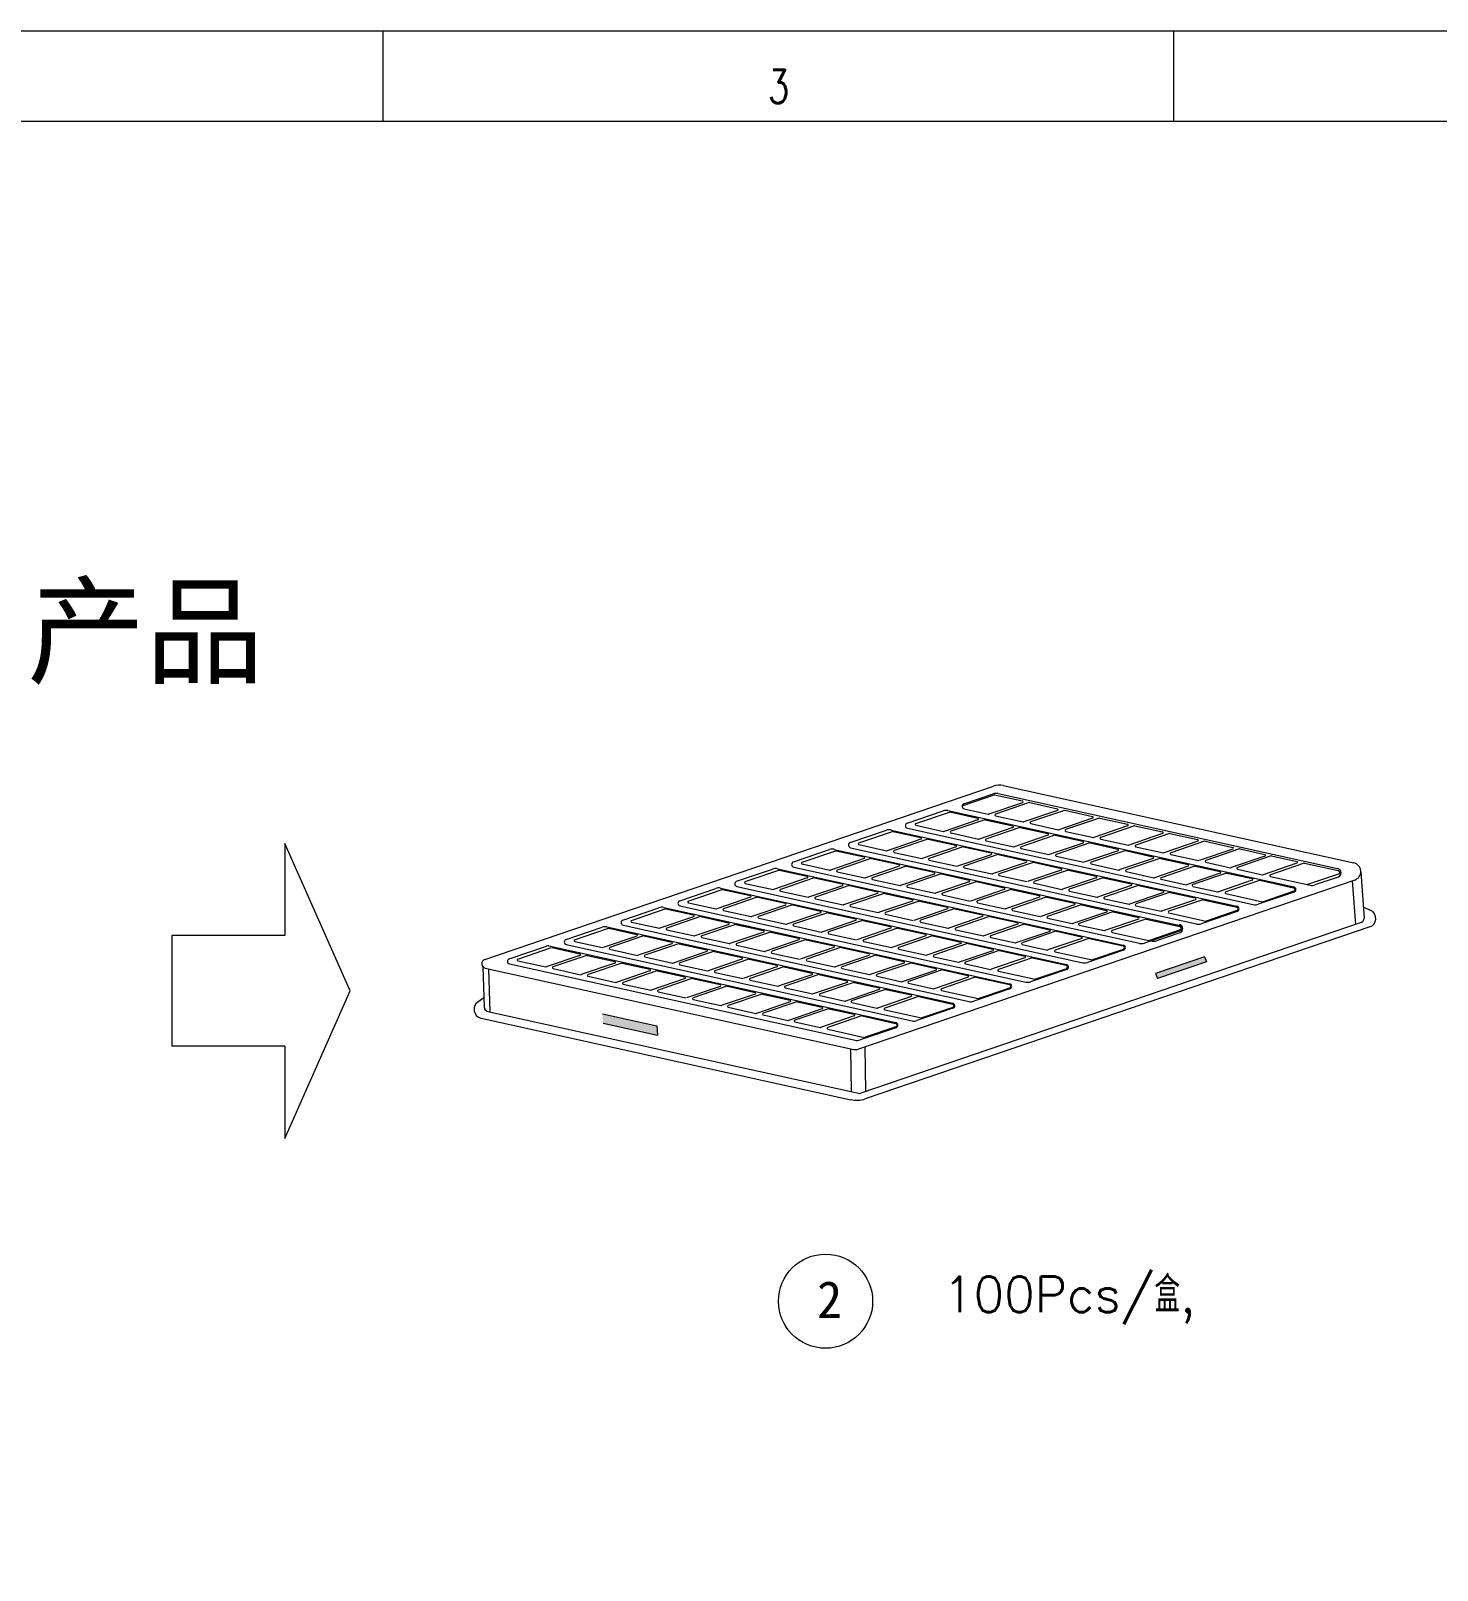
# Model space of a CAD drawing. Extents: x 2595 to 2747, y 707 to 762.
# Drawn here: x 2692.95 to 2714.22, y 738.49 to 761.78 of the extents above; entities that cross this region are included whole.
import ezdxf
from ezdxf.enums import TextEntityAlignment as Align

# ---------------------------------------------------------------- set-up
doc = ezdxf.new("R2010")
doc.units = 0
doc.header["$MEASUREMENT"] = 0
doc.layers.get('0').update_dxf_attribs({"linetype": 'CONTINUOUS', "lineweight": 20})
doc.layers.add('DIM', color=3, linetype='CONTINUOUS', lineweight=9)
doc.layers.add('HANBO', color=7, linetype='CONTINUOUS', lineweight=9)
doc.styles.add('ROMANS', font='ROMANS.SHX', dxfattribs={"bigfont": 'gbcbig.shx'})
doc.styles.get("Standard").update_dxf_attribs({"font": 'simplex.shx', "bigfont": 'gbcbig.shx'})
doc.styles.add('宋体', font='')
doc.styles.add('細', font='')
doc.styles.get('宋体').set_extended_font_data('SimSun')
doc.styles.get('細').set_extended_font_data('NSimSun')

msp = doc.modelspace()

# ---------------------------------------------------------------- hatches: boundary and pattern name
at = {"linetype": 'ByBlock'}
for points in [[(2709.959, 747.518), (2709.988, 747.442), (2710.73, 747.695), (2710.701, 747.771)], [(2702.427, 746.585), (2702.418, 746.727), (2701.596, 746.909), (2701.605, 746.766)]]:
    msp.add_hatch(color=3, dxfattribs=at).paths.add_polyline_path(points)

# ---------------------------------------------------------------- linework, layer by layer
at = {"color": 141, "linetype": 'ByBlock'}
for p, q in [((2699.817, 747.729), (2707.511, 750.352)), ((2707.656, 750.36), (2712.957, 749.19)), ((2707.037, 750.055), (2707.519, 750.219)), ((2707.063, 750.084), (2707.505, 750.235)), ((2707.948, 750.101), (2707.437, 749.927)), ((2707.526, 750.22), (2707.946, 750.127)), ((2708.051, 750.102), (2707.54, 749.928)), ((2707.578, 750.239), (2712.713, 749.106)), ((2708.058, 750.102), (2708.476, 750.01)), ((2706.204, 749.791), (2706.749, 749.977)), ((2706.334, 749.786), (2706.844, 749.96)), ((2707.273, 749.842), (2706.763, 749.668)), ((2706.821, 749.981), (2712.051, 748.828)), ((2706.851, 749.961), (2707.272, 749.868)), ((2707.376, 749.843), (2706.866, 749.669)), ((2707.068, 750.007), (2707.43, 749.927)), ((2707.384, 749.843), (2707.802, 749.751)), ((2707.542, 749.902), (2707.96, 749.81)), ((2708.478, 749.984), (2707.967, 749.81)), ((2708.581, 749.985), (2708.07, 749.811)), ((2709.008, 749.867), (2708.497, 749.693)), ((2708.588, 749.986), (2709.006, 749.893)), ((2709.111, 749.868), (2708.6, 749.694)), ((2709.118, 749.869), (2709.536, 749.776)), ((2705.344, 749.498), (2705.889, 749.684)), ((2705.474, 749.493), (2705.984, 749.667)), ((2705.962, 749.688), (2711.191, 748.535)), ((2705.992, 749.668), (2706.412, 749.575)), ((2706.208, 749.714), (2711.437, 748.56)), ((2706.335, 749.76), (2706.755, 749.668)), ((2706.867, 749.643), (2707.285, 749.551)), ((2707.803, 749.725), (2707.292, 749.551)), ((2707.906, 749.726), (2707.396, 749.552)), ((2708.333, 749.608), (2707.822, 749.434)), ((2707.914, 749.726), (2708.332, 749.634)), ((2708.436, 749.609), (2707.926, 749.435)), ((2708.072, 749.785), (2708.49, 749.693)), ((2708.444, 749.61), (2708.861, 749.517)), ((2708.602, 749.668), (2709.02, 749.576)), ((2709.537, 749.751), (2709.027, 749.576)), ((2709.641, 749.751), (2709.13, 749.577)), ((2710.067, 749.634), (2709.557, 749.46)), ((2709.648, 749.752), (2710.066, 749.66)), ((2710.171, 749.634), (2709.66, 749.46)), ((2710.178, 749.635), (2710.596, 749.543)), ((2704.484, 749.205), (2705.03, 749.391)), ((2704.614, 749.2), (2705.125, 749.374)), ((2705.102, 749.395), (2710.331, 748.242)), ((2705.132, 749.375), (2705.552, 749.282)), ((2705.348, 749.42), (2710.578, 748.267)), ((2705.475, 749.467), (2705.896, 749.375)), ((2706.413, 749.549), (2705.903, 749.375)), ((2706.517, 749.55), (2706.006, 749.376)), ((2706.008, 749.35), (2706.426, 749.258)), ((2706.943, 749.432), (2706.433, 749.258)), ((2706.524, 749.55), (2706.942, 749.458)), ((2707.047, 749.433), (2706.536, 749.259)), ((2707.054, 749.433), (2707.472, 749.341)), ((2707.397, 749.526), (2707.815, 749.434)), ((2707.927, 749.409), (2708.345, 749.317)), ((2708.863, 749.491), (2708.352, 749.317)), ((2708.966, 749.492), (2708.456, 749.318)), ((2709.393, 749.375), (2708.882, 749.2)), ((2708.973, 749.493), (2709.391, 749.4)), ((2709.496, 749.375), (2708.986, 749.201)), ((2709.132, 749.551), (2709.55, 749.459)), ((2709.503, 749.376), (2709.921, 749.284)), ((2709.662, 749.434), (2710.079, 749.342)), ((2710.597, 749.517), (2710.087, 749.343)), ((2710.701, 749.518), (2710.19, 749.343)), ((2711.127, 749.4), (2710.617, 749.226)), ((2710.708, 749.518), (2711.126, 749.426)), ((2711.231, 749.401), (2710.72, 749.227)), ((2711.238, 749.401), (2711.612, 749.319)), ((2703.625, 748.912), (2704.17, 749.098)), ((2704.242, 749.102), (2709.472, 747.948)), ((2704.489, 749.127), (2709.718, 747.974)), ((2704.616, 749.174), (2705.036, 749.082)), ((2705.554, 749.256), (2705.043, 749.082)), ((2705.657, 749.257), (2705.147, 749.083)), ((2706.084, 749.139), (2705.573, 748.965)), ((2705.664, 749.257), (2706.082, 749.165)), ((2706.187, 749.14), (2705.676, 748.966)), ((2706.194, 749.14), (2706.612, 749.048)), ((2706.538, 749.233), (2706.955, 749.141)), ((2707.473, 749.315), (2706.963, 749.141)), ((2707.577, 749.316), (2707.066, 749.142)), ((2707.067, 749.116), (2707.485, 749.024)), ((2708.003, 749.198), (2707.493, 749.024)), ((2707.584, 749.316), (2708.002, 749.224)), ((2708.107, 749.199), (2707.596, 749.025)), ((2708.114, 749.2), (2708.532, 749.107)), ((2708.457, 749.292), (2708.875, 749.2)), ((2708.987, 749.175), (2709.405, 749.083)), ((2709.923, 749.258), (2709.412, 749.084)), ((2710.026, 749.258), (2709.515, 749.084)), ((2710.453, 749.141), (2709.942, 748.967)), ((2710.033, 749.259), (2710.451, 749.167)), ((2710.556, 749.142), (2710.045, 748.967)), ((2710.191, 749.318), (2710.609, 749.225)), ((2710.563, 749.142), (2710.937, 749.06)), ((2710.721, 749.201), (2711.095, 749.118)), ((2711.613, 749.293), (2711.102, 749.119)), ((2711.708, 749.295), (2711.197, 749.121)), ((2711.198, 749.095), (2711.579, 749.012)), ((2712.097, 749.186), (2711.586, 749.012)), ((2712.207, 749.185), (2711.696, 749.011)), ((2711.715, 749.296), (2712.095, 749.212)), ((2712.214, 749.186), (2712.722, 749.074)), ((2703.755, 748.907), (2704.265, 749.081)), ((2703.756, 748.881), (2704.176, 748.788)), ((2704.694, 748.963), (2704.184, 748.789)), ((2704.272, 749.082), (2704.693, 748.989)), ((2704.797, 748.964), (2704.287, 748.79)), ((2704.805, 748.964), (2705.223, 748.872)), ((2705.148, 749.057), (2705.566, 748.965)), ((2712.971, 748.931), (2705.469, 746.374)), ((2705.678, 748.94), (2706.096, 748.848)), ((2706.614, 749.022), (2706.103, 748.848)), ((2706.717, 749.023), (2706.206, 748.849)), ((2707.144, 748.905), (2706.633, 748.731)), ((2706.724, 749.023), (2707.142, 748.931)), ((2707.247, 748.906), (2706.736, 748.732)), ((2707.254, 748.907), (2707.672, 748.814)), ((2707.597, 748.999), (2708.015, 748.907)), ((2708.533, 749.081), (2708.023, 748.907)), ((2708.636, 749.082), (2708.126, 748.908)), ((2708.127, 748.882), (2708.545, 748.79)), ((2709.063, 748.965), (2708.552, 748.791)), ((2708.644, 749.083), (2709.062, 748.991)), ((2709.166, 748.965), (2708.656, 748.791)), ((2709.174, 748.966), (2709.592, 748.874)), ((2709.517, 749.058), (2709.935, 748.966)), ((2710.047, 748.942), (2710.421, 748.859)), ((2710.938, 749.034), (2710.428, 748.86)), ((2711.033, 749.036), (2710.522, 748.862)), ((2711.422, 748.927), (2710.911, 748.753)), ((2711.532, 748.926), (2711.022, 748.752)), ((2711.04, 749.037), (2711.421, 748.953)), ((2711.539, 748.927), (2712.048, 748.814)), ((2711.698, 748.985), (2712.297, 748.853)), ((2712.725, 749.022), (2712.257, 748.862)), ((2712.72, 748.977), (2712.37, 748.857)), ((2712.935, 748.919), (2712.983, 748.259)), ((2713.062, 749.05), (2713.113, 748.356)), ((2702.765, 748.619), (2703.31, 748.805)), ((2702.895, 748.614), (2703.405, 748.788)), ((2703.834, 748.67), (2703.324, 748.496)), ((2703.383, 748.809), (2708.612, 747.655)), ((2703.413, 748.788), (2703.833, 748.696)), ((2703.938, 748.671), (2703.427, 748.497)), ((2703.629, 748.834), (2708.858, 747.681)), ((2703.945, 748.671), (2704.363, 748.579)), ((2704.288, 748.764), (2704.706, 748.672)), ((2705.224, 748.846), (2704.713, 748.672)), ((2705.327, 748.847), (2704.817, 748.673)), ((2704.818, 748.647), (2705.236, 748.555)), ((2705.754, 748.729), (2705.243, 748.555)), ((2705.335, 748.847), (2705.753, 748.755)), ((2705.857, 748.73), (2705.347, 748.556)), ((2705.865, 748.73), (2706.282, 748.638)), ((2706.208, 748.823), (2706.626, 748.731)), ((2706.738, 748.706), (2707.156, 748.614)), ((2707.673, 748.788), (2707.163, 748.614)), ((2707.777, 748.789), (2707.266, 748.615)), ((2708.203, 748.672), (2707.693, 748.497)), ((2707.784, 748.79), (2708.202, 748.697)), ((2708.307, 748.672), (2707.796, 748.498)), ((2708.314, 748.673), (2708.732, 748.581)), ((2708.657, 748.765), (2709.075, 748.673)), ((2709.593, 748.848), (2709.082, 748.674)), ((2709.696, 748.848), (2709.186, 748.674)), ((2709.187, 748.649), (2709.561, 748.566)), ((2710.079, 748.741), (2709.568, 748.566)), ((2710.173, 748.743), (2709.663, 748.569)), ((2709.704, 748.849), (2710.077, 748.766)), ((2710.562, 748.634), (2710.052, 748.46)), ((2710.673, 748.633), (2710.162, 748.459)), ((2710.181, 748.744), (2710.561, 748.66)), ((2710.524, 748.836), (2710.904, 748.752)), ((2710.68, 748.634), (2711.188, 748.521)), ((2711.023, 748.726), (2711.578, 748.604)), ((2712.055, 748.75), (2711.51, 748.564)), ((2712.051, 748.763), (2711.586, 748.604)), ((2701.905, 748.326), (2702.451, 748.512)), ((2702.035, 748.321), (2702.546, 748.495)), ((2702.523, 748.516), (2707.752, 747.362)), ((2702.553, 748.495), (2702.973, 748.403)), ((2702.769, 748.541), (2707.999, 747.388)), ((2702.896, 748.588), (2703.317, 748.495)), ((2703.429, 748.471), (2703.847, 748.378)), ((2704.364, 748.553), (2703.854, 748.379)), ((2704.468, 748.554), (2703.957, 748.38)), ((2704.894, 748.436), (2704.384, 748.262)), ((2704.475, 748.554), (2704.893, 748.462)), ((2704.998, 748.437), (2704.487, 748.263)), ((2705.005, 748.437), (2705.423, 748.345)), ((2705.348, 748.53), (2705.766, 748.438)), ((2706.284, 748.612), (2705.773, 748.438)), ((2706.387, 748.613), (2705.877, 748.439)), ((2705.878, 748.413), (2706.296, 748.321)), ((2706.814, 748.495), (2706.303, 748.321)), ((2706.394, 748.613), (2706.812, 748.521)), ((2706.917, 748.496), (2706.407, 748.322)), ((2706.924, 748.497), (2707.342, 748.404)), ((2707.268, 748.589), (2707.686, 748.497)), ((2707.798, 748.472), (2708.215, 748.38)), ((2708.733, 748.555), (2708.223, 748.381)), ((2708.837, 748.555), (2708.326, 748.381)), ((2709.219, 748.447), (2708.709, 748.273)), ((2709.314, 748.45), (2708.803, 748.276)), ((2708.844, 748.556), (2709.218, 748.473)), ((2709.321, 748.451), (2709.701, 748.367)), ((2709.664, 748.543), (2710.044, 748.459)), ((2710.163, 748.433), (2710.719, 748.311)), ((2711.195, 748.457), (2710.65, 748.271)), ((2711.191, 748.47), (2710.726, 748.311)), ((2713.1, 748.527), (2713.215, 748.471)), ((2701.046, 748.033), (2701.591, 748.219)), ((2701.176, 748.028), (2701.686, 748.202)), ((2701.663, 748.223), (2706.893, 747.069)), ((2701.693, 748.202), (2702.114, 748.11)), ((2701.91, 748.248), (2707.139, 747.095)), ((2702.037, 748.295), (2702.457, 748.202)), ((2702.975, 748.377), (2702.464, 748.203)), ((2703.078, 748.378), (2702.568, 748.204)), ((2702.569, 748.178), (2702.987, 748.085)), ((2703.505, 748.26), (2702.994, 748.086)), ((2703.085, 748.378), (2703.503, 748.286)), ((2703.608, 748.261), (2703.097, 748.087)), ((2703.615, 748.261), (2704.033, 748.169)), ((2703.959, 748.354), (2704.376, 748.262)), ((2704.488, 748.237), (2704.906, 748.145)), ((2705.424, 748.319), (2704.914, 748.145)), ((2705.528, 748.32), (2705.017, 748.146)), ((2705.954, 748.202), (2705.444, 748.028)), ((2713.067, 748.288), (2705.502, 745.709)), ((2705.535, 748.32), (2705.953, 748.228)), ((2706.057, 748.203), (2705.547, 748.029)), ((2713.199, 748.223), (2705.569, 745.621)), ((2706.065, 748.203), (2706.483, 748.111)), ((2706.408, 748.296), (2706.826, 748.204)), ((2707.344, 748.378), (2706.833, 748.204)), ((2707.447, 748.379), (2706.936, 748.205)), ((2706.938, 748.179), (2707.356, 748.087)), ((2707.874, 748.262), (2707.363, 748.088)), ((2707.454, 748.38), (2707.872, 748.287)), ((2707.977, 748.262), (2707.466, 748.088)), ((2707.984, 748.263), (2708.358, 748.18)), ((2708.327, 748.355), (2708.701, 748.273)), ((2708.804, 748.25), (2709.185, 748.166)), ((2709.703, 748.341), (2709.192, 748.167)), ((2709.813, 748.34), (2709.302, 748.166)), ((2710.336, 748.164), (2709.791, 747.978)), ((2709.82, 748.34), (2710.328, 748.228)), ((2710.331, 748.177), (2709.866, 748.018)), ((2700.186, 747.74), (2700.749, 747.932)), ((2700.785, 747.934), (2706.033, 746.776)), ((2701.05, 747.955), (2706.279, 746.802)), ((2701.177, 748.002), (2701.597, 747.909)), ((2702.115, 748.084), (2701.605, 747.91)), ((2702.219, 748.085), (2701.708, 747.91)), ((2702.645, 747.967), (2702.134, 747.793)), ((2702.226, 748.085), (2702.644, 747.993)), ((2702.748, 747.968), (2702.238, 747.794)), ((2702.756, 747.968), (2703.174, 747.876)), ((2703.099, 748.061), (2703.517, 747.969)), ((2704.035, 748.143), (2703.524, 747.969)), ((2704.138, 748.144), (2703.627, 747.97)), ((2703.629, 747.944), (2704.047, 747.852)), ((2704.565, 748.026), (2704.054, 747.852)), ((2704.145, 748.144), (2704.563, 748.052)), ((2704.668, 748.027), (2704.157, 747.853)), ((2704.675, 748.027), (2705.093, 747.935)), ((2705.018, 748.12), (2705.436, 748.028)), ((2705.548, 748.003), (2705.966, 747.911)), ((2706.484, 748.085), (2705.973, 747.911)), ((2706.587, 748.086), (2706.077, 747.912)), ((2707.014, 747.969), (2706.503, 747.794)), ((2706.595, 748.087), (2707.013, 747.994)), ((2707.117, 747.969), (2706.607, 747.795)), ((2707.125, 747.97), (2707.498, 747.887)), ((2707.468, 748.062), (2707.842, 747.98)), ((2708.359, 748.154), (2707.849, 747.98)), ((2708.454, 748.157), (2707.943, 747.983)), ((2707.945, 747.957), (2708.325, 747.873)), ((2708.843, 748.048), (2708.332, 747.874)), ((2708.953, 748.047), (2708.443, 747.873)), ((2708.461, 748.158), (2708.842, 748.074)), ((2708.96, 748.047), (2709.469, 747.935)), ((2709.304, 748.14), (2709.859, 748.018)), ((2710.326, 748.131), (2709.976, 748.012)), ((2700.316, 747.735), (2700.826, 747.909)), ((2700.317, 747.709), (2700.738, 747.616)), ((2701.256, 747.791), (2700.745, 747.617)), ((2700.834, 747.909), (2701.254, 747.817)), ((2701.359, 747.791), (2700.848, 747.617)), ((2701.366, 747.792), (2701.784, 747.7)), ((2701.709, 747.885), (2702.127, 747.792)), ((2702.239, 747.768), (2702.657, 747.675)), ((2703.175, 747.85), (2702.664, 747.676)), ((2703.278, 747.851), (2702.768, 747.677)), ((2703.705, 747.733), (2703.194, 747.559)), ((2703.286, 747.851), (2703.703, 747.759)), ((2703.808, 747.734), (2703.298, 747.56)), ((2703.815, 747.734), (2704.233, 747.642)), ((2704.159, 747.827), (2704.577, 747.735)), ((2705.094, 747.909), (2704.584, 747.735)), ((2705.198, 747.91), (2704.687, 747.736)), ((2704.689, 747.71), (2705.107, 747.618)), ((2705.624, 747.792), (2705.114, 747.618)), ((2705.205, 747.91), (2705.623, 747.818)), ((2705.728, 747.793), (2705.217, 747.619)), ((2705.735, 747.794), (2706.153, 747.701)), ((2706.078, 747.886), (2706.496, 747.794)), ((2706.608, 747.769), (2706.982, 747.687)), ((2707.5, 747.861), (2706.989, 747.687)), ((2707.594, 747.864), (2707.084, 747.69)), ((2707.983, 747.755), (2707.473, 747.581)), ((2708.094, 747.754), (2707.583, 747.58)), ((2707.602, 747.864), (2707.982, 747.781)), ((2708.101, 747.754), (2708.609, 747.642)), ((2708.444, 747.847), (2708.999, 747.725)), ((2709.476, 747.871), (2708.931, 747.685)), ((2709.472, 747.883), (2709.007, 747.725)), ((2699.789, 747.619), (2699.809, 747.007)), ((2699.824, 747.599), (2705.397, 746.37)), ((2699.875, 747.588), (2699.895, 746.935)), ((2700.19, 747.662), (2705.42, 746.509)), ((2700.85, 747.591), (2701.268, 747.499)), ((2701.785, 747.674), (2701.275, 747.5)), ((2701.889, 747.675), (2701.378, 747.5)), ((2701.38, 747.475), (2701.797, 747.382)), ((2702.315, 747.557), (2701.805, 747.383)), ((2701.896, 747.675), (2702.314, 747.583)), ((2702.419, 747.558), (2701.908, 747.384)), ((2702.426, 747.558), (2702.844, 747.466)), ((2702.769, 747.651), (2703.187, 747.559)), ((2703.299, 747.534), (2703.717, 747.442)), ((2704.235, 747.616), (2703.724, 747.442)), ((2704.338, 747.617), (2703.828, 747.443)), ((2704.765, 747.499), (2704.254, 747.325)), ((2704.345, 747.617), (2704.763, 747.525)), ((2704.868, 747.5), (2704.357, 747.326)), ((2704.875, 747.5), (2705.293, 747.408)), ((2705.219, 747.593), (2705.636, 747.501)), ((2706.154, 747.675), (2705.644, 747.501)), ((2706.258, 747.676), (2705.747, 747.502)), ((2705.748, 747.476), (2706.122, 747.394)), ((2706.64, 747.568), (2706.13, 747.394)), ((2706.735, 747.571), (2706.224, 747.397)), ((2706.265, 747.677), (2706.639, 747.594)), ((2707.124, 747.462), (2706.613, 747.288)), ((2707.234, 747.461), (2706.723, 747.287)), ((2706.742, 747.571), (2707.122, 747.488)), ((2707.085, 747.664), (2707.465, 747.58)), ((2707.241, 747.461), (2707.749, 747.349)), ((2707.584, 747.554), (2708.14, 747.431)), ((2708.616, 747.578), (2708.071, 747.392)), ((2708.612, 747.59), (2708.147, 747.432)), ((2701.909, 747.358), (2702.327, 747.266)), ((2702.845, 747.44), (2702.335, 747.266)), ((2702.949, 747.441), (2702.438, 747.267)), ((2702.439, 747.241), (2702.857, 747.149)), ((2703.375, 747.323), (2702.865, 747.149)), ((2702.956, 747.441), (2703.374, 747.349)), ((2703.478, 747.324), (2702.968, 747.15)), ((2703.486, 747.324), (2703.904, 747.232)), ((2703.829, 747.417), (2704.247, 747.325)), ((2704.359, 747.3), (2704.777, 747.208)), ((2705.295, 747.382), (2704.784, 747.208)), ((2705.398, 747.383), (2704.887, 747.209)), ((2705.78, 747.275), (2705.27, 747.101)), ((2705.875, 747.278), (2705.364, 747.104)), ((2705.405, 747.384), (2705.779, 747.301)), ((2705.882, 747.278), (2706.263, 747.194)), ((2706.225, 747.371), (2706.606, 747.287)), ((2706.725, 747.261), (2707.28, 747.138)), ((2707.757, 747.285), (2707.212, 747.099)), ((2707.752, 747.297), (2707.287, 747.139)), ((2699.804, 747.148), (2699.713, 747.085)), ((2702.969, 747.124), (2703.387, 747.032)), ((2703.905, 747.206), (2703.394, 747.032)), ((2704.008, 747.207), (2703.498, 747.033)), ((2703.499, 747.007), (2703.917, 746.915)), ((2704.435, 747.089), (2703.924, 746.915)), ((2704.016, 747.207), (2704.434, 747.115)), ((2704.538, 747.09), (2704.028, 746.916)), ((2704.546, 747.091), (2704.919, 747.008)), ((2704.889, 747.183), (2705.263, 747.101)), ((2705.366, 747.078), (2705.746, 746.994)), ((2706.264, 747.169), (2705.753, 746.994)), ((2706.374, 747.168), (2705.864, 746.994)), ((2706.381, 747.168), (2706.89, 747.056)), ((2706.893, 747.004), (2706.428, 746.846)), ((2699.76, 746.843), (2705.351, 745.609)), ((2699.861, 746.943), (2705.466, 745.707)), ((2704.029, 746.89), (2704.403, 746.808)), ((2704.921, 746.982), (2704.41, 746.808)), ((2705.015, 746.985), (2704.505, 746.811)), ((2704.506, 746.785), (2704.886, 746.701)), ((2705.404, 746.875), (2704.894, 746.701)), ((2705.515, 746.875), (2705.004, 746.701)), ((2705.023, 746.985), (2705.403, 746.901)), ((2705.522, 746.875), (2706.03, 746.763)), ((2705.865, 746.968), (2706.42, 746.845)), ((2706.897, 746.992), (2706.352, 746.806)), ((2705.005, 746.675), (2705.561, 746.552)), ((2706.037, 746.698), (2705.492, 746.513)), ((2706.033, 746.711), (2705.568, 746.553)), ((2705.349, 746.38), (2705.359, 745.73)), ((2705.563, 746.406), (2705.573, 745.733))]:
    msp.add_line(p, q, dxfattribs=at)
at = {"linetype": 'ByBlock'}
for p, q in [((2710.701, 747.771), (2709.959, 747.518)), ((2710.73, 747.695), (2709.988, 747.442)), ((2710.701, 747.771), (2710.73, 747.695)), ((2709.959, 747.518), (2709.988, 747.442)), ((2701.596, 746.909), (2702.418, 746.727)), ((2701.605, 746.766), (2702.427, 746.585)), ((2702.418, 746.727), (2702.427, 746.585))]:
    msp.add_line(p, q, dxfattribs=at)
at = {"color": 141, "linetype": 'ByBlock'}
for centre, radius, start, end in [((2707.598, 750.097), 0.269, 77.5605, 108.8246), ((2707.076, 750.046), 0.0404, 108.8246, 257.5605), ((2707.549, 750.107), 0.135, 77.5605, 108.8246), ((2707.523, 750.207), 0.0135, 77.5605, 108.8246), ((2707.943, 750.114), 0.0135, 288.8246, 77.5605), ((2708.055, 750.089), 0.0135, 77.5605, 108.8246), ((2706.217, 749.753), 0.0404, 108.8246, 257.5605), ((2706.792, 749.85), 0.135, 77.5605, 108.8246), ((2706.848, 749.948), 0.0135, 77.5605, 108.8246), ((2707.269, 749.855), 0.0135, 288.8246, 77.5605), ((2707.381, 749.83), 0.0135, 77.5605, 108.8246), ((2707.433, 749.94), 0.0135, 257.5605, 288.8246), ((2707.545, 749.915), 0.0135, 108.8246, 257.5605), ((2707.963, 749.823), 0.0135, 257.5605, 288.8246), ((2708.075, 749.798), 0.0135, 108.8246, 257.5605), ((2708.473, 749.997), 0.0135, 288.8246, 77.5605), ((2708.585, 749.972), 0.0135, 77.5605, 108.8246), ((2709.003, 749.88), 0.0135, 288.8246, 77.5605), ((2709.115, 749.855), 0.0135, 77.5605, 108.8246), ((2705.933, 749.557), 0.135, 77.5605, 108.8246), ((2705.989, 749.655), 0.0135, 77.5605, 108.8246), ((2706.338, 749.774), 0.0135, 108.8246, 257.5605), ((2706.409, 749.562), 0.0135, 288.8246, 77.5605), ((2706.758, 749.681), 0.0135, 257.5605, 288.8246), ((2706.87, 749.656), 0.0135, 108.8246, 257.5605), ((2707.799, 749.738), 0.0135, 288.8246, 77.5605), ((2707.911, 749.713), 0.0135, 77.5605, 108.8246), ((2708.329, 749.621), 0.0135, 288.8246, 77.5605), ((2708.441, 749.596), 0.0135, 77.5605, 108.8246), ((2708.493, 749.706), 0.0135, 257.5605, 288.8246), ((2708.605, 749.681), 0.0135, 108.8246, 257.5605), ((2709.023, 749.589), 0.0135, 257.5605, 288.8246), ((2709.135, 749.565), 0.0135, 108.8246, 257.5605), ((2709.533, 749.763), 0.0135, 288.8246, 77.5605), ((2709.645, 749.739), 0.0135, 77.5605, 108.8246), ((2710.063, 749.646), 0.0135, 288.8246, 77.5605), ((2710.175, 749.622), 0.0135, 77.5605, 108.8246), ((2705.073, 749.264), 0.135, 77.5605, 108.8246), ((2705.129, 749.361), 0.0135, 77.5605, 108.8246), ((2705.357, 749.46), 0.0404, 108.8246, 257.5605), ((2705.478, 749.48), 0.0135, 108.8246, 257.5605), ((2705.899, 749.388), 0.0135, 257.5605, 288.8246), ((2706.011, 749.363), 0.0135, 108.8246, 257.5605), ((2706.521, 749.537), 0.0135, 77.5605, 108.8246), ((2706.939, 749.445), 0.0135, 288.8246, 77.5605), ((2707.051, 749.42), 0.0135, 77.5605, 108.8246), ((2707.288, 749.564), 0.0135, 257.5605, 288.8246), ((2707.4, 749.539), 0.0135, 108.8246, 257.5605), ((2707.469, 749.328), 0.0135, 288.8246, 77.5605), ((2707.818, 749.447), 0.0135, 257.5605, 288.8246), ((2707.93, 749.422), 0.0135, 108.8246, 257.5605), ((2708.859, 749.504), 0.0135, 288.8246, 77.5605), ((2708.971, 749.479), 0.0135, 77.5605, 108.8246), ((2709.388, 749.387), 0.0135, 288.8246, 77.5605), ((2709.5, 749.363), 0.0135, 77.5605, 108.8246), ((2709.552, 749.472), 0.0135, 257.5605, 288.8246), ((2709.664, 749.448), 0.0135, 108.8246, 257.5605), ((2710.082, 749.355), 0.0135, 257.5605, 288.8246), ((2710.194, 749.331), 0.0135, 108.8246, 257.5605), ((2710.593, 749.53), 0.0135, 288.8246, 77.5605), ((2710.705, 749.505), 0.0135, 77.5605, 108.8246), ((2711.123, 749.413), 0.0135, 288.8246, 77.5605), ((2711.235, 749.388), 0.0135, 77.5605, 108.8246), ((2704.213, 748.97), 0.135, 77.5605, 108.8246), ((2704.497, 749.167), 0.0404, 108.8246, 257.5605), ((2704.619, 749.187), 0.0135, 108.8246, 257.5605), ((2705.549, 749.269), 0.0135, 288.8246, 77.5605), ((2705.662, 749.244), 0.0135, 77.5605, 108.8246), ((2706.079, 749.152), 0.0135, 288.8246, 77.5605), ((2706.191, 749.127), 0.0135, 77.5605, 108.8246), ((2706.428, 749.271), 0.0135, 257.5605, 288.8246), ((2706.54, 749.246), 0.0135, 108.8246, 257.5605), ((2706.958, 749.154), 0.0135, 257.5605, 288.8246), ((2707.07, 749.129), 0.0135, 108.8246, 257.5605), ((2707.581, 749.303), 0.0135, 77.5605, 108.8246), ((2707.999, 749.211), 0.0135, 288.8246, 77.5605), ((2708.111, 749.186), 0.0135, 77.5605, 108.8246), ((2708.348, 749.33), 0.0135, 257.5605, 288.8246), ((2708.46, 749.305), 0.0135, 108.8246, 257.5605), ((2708.529, 749.094), 0.0135, 288.8246, 77.5605), ((2708.99, 749.189), 0.0135, 108.8246, 257.5605), ((2709.918, 749.27), 0.0135, 288.8246, 77.5605), ((2710.03, 749.246), 0.0135, 77.5605, 108.8246), ((2710.448, 749.154), 0.0135, 288.8246, 77.5605), ((2710.56, 749.129), 0.0135, 77.5605, 108.8246), ((2710.612, 749.239), 0.0135, 257.5605, 288.8246), ((2710.724, 749.214), 0.0135, 108.8246, 257.5605), ((2711.098, 749.131), 0.0135, 257.5605, 288.8246), ((2711.201, 749.109), 0.0135, 108.8246, 257.5605), ((2711.609, 749.305), 0.0135, 288.8246, 77.5605), ((2711.712, 749.283), 0.0135, 77.5605, 108.8246), ((2712.092, 749.199), 0.0135, 288.8246, 77.5605), ((2712.211, 749.173), 0.0135, 77.5605, 108.8246), ((2712.698, 749.04), 0.0673, 288.8246, 77.5605), ((2712.928, 749.059), 0.135, 288.8246, 77.5605), ((2703.638, 748.874), 0.0404, 108.8246, 257.5605), ((2703.759, 748.894), 0.0135, 108.8246, 257.5605), ((2704.269, 749.068), 0.0135, 77.5605, 108.8246), ((2704.69, 748.976), 0.0135, 288.8246, 77.5605), ((2704.802, 748.951), 0.0135, 77.5605, 108.8246), ((2705.039, 749.095), 0.0135, 257.5605, 288.8246), ((2705.151, 749.07), 0.0135, 108.8246, 257.5605), ((2705.22, 748.859), 0.0135, 288.8246, 77.5605), ((2705.569, 748.978), 0.0135, 257.5605, 288.8246), ((2705.681, 748.953), 0.0135, 108.8246, 257.5605), ((2706.609, 749.035), 0.0135, 288.8246, 77.5605), ((2706.721, 749.01), 0.0135, 77.5605, 108.8246), ((2707.139, 748.918), 0.0135, 288.8246, 77.5605), ((2707.251, 748.893), 0.0135, 77.5605, 108.8246), ((2707.488, 749.037), 0.0135, 257.5605, 288.8246), ((2707.6, 749.012), 0.0135, 108.8246, 257.5605), ((2708.13, 748.895), 0.0135, 108.8246, 257.5605), ((2708.641, 749.07), 0.0135, 77.5605, 108.8246), ((2709.059, 748.977), 0.0135, 288.8246, 77.5605), ((2709.171, 748.953), 0.0135, 77.5605, 108.8246), ((2709.408, 749.096), 0.0135, 257.5605, 288.8246), ((2709.52, 749.072), 0.0135, 108.8246, 257.5605), ((2709.589, 748.86), 0.0135, 288.8246, 77.5605), ((2709.938, 748.979), 0.0135, 257.5605, 288.8246), ((2710.05, 748.955), 0.0135, 108.8246, 257.5605), ((2710.424, 748.872), 0.0135, 257.5605, 288.8246), ((2710.527, 748.85), 0.0135, 108.8246, 257.5605), ((2710.934, 749.046), 0.0135, 288.8246, 77.5605), ((2711.037, 749.024), 0.0135, 77.5605, 108.8246), ((2711.418, 748.94), 0.0135, 288.8246, 77.5605), ((2711.537, 748.913), 0.0135, 77.5605, 108.8246), ((2711.582, 749.025), 0.0135, 257.5605, 288.8246), ((2711.582, 749.025), 0.0135, 257.5605, 288.8246), ((2711.701, 748.998), 0.0135, 108.8246, 257.5605), ((2712.326, 748.985), 0.135, 257.5605, 288.8246), ((2712.717, 749.047), 0.0269, 288.8246, 77.5605), ((2703.354, 748.677), 0.135, 77.5605, 108.8246), ((2703.41, 748.775), 0.0135, 77.5605, 108.8246), ((2703.83, 748.683), 0.0135, 288.8246, 77.5605), ((2703.942, 748.658), 0.0135, 77.5605, 108.8246), ((2704.179, 748.802), 0.0135, 257.5605, 288.8246), ((2704.291, 748.777), 0.0135, 108.8246, 257.5605), ((2704.709, 748.685), 0.0135, 257.5605, 288.8246), ((2704.821, 748.66), 0.0135, 108.8246, 257.5605), ((2705.332, 748.834), 0.0135, 77.5605, 108.8246), ((2705.75, 748.742), 0.0135, 288.8246, 77.5605), ((2705.862, 748.717), 0.0135, 77.5605, 108.8246), ((2706.099, 748.861), 0.0135, 257.5605, 288.8246), ((2706.211, 748.836), 0.0135, 108.8246, 257.5605), ((2706.28, 748.625), 0.0135, 288.8246, 77.5605), ((2706.629, 748.744), 0.0135, 257.5605, 288.8246), ((2706.741, 748.719), 0.0135, 108.8246, 257.5605), ((2707.669, 748.801), 0.0135, 288.8246, 77.5605), ((2707.781, 748.776), 0.0135, 77.5605, 108.8246), ((2708.199, 748.684), 0.0135, 288.8246, 77.5605), ((2708.311, 748.66), 0.0135, 77.5605, 108.8246), ((2708.548, 748.803), 0.0135, 257.5605, 288.8246), ((2708.66, 748.779), 0.0135, 108.8246, 257.5605), ((2709.078, 748.686), 0.0135, 257.5605, 288.8246), ((2709.19, 748.662), 0.0135, 108.8246, 257.5605), ((2709.701, 748.836), 0.0135, 77.5605, 108.8246), ((2710.074, 748.753), 0.0135, 288.8246, 77.5605), ((2710.178, 748.731), 0.0135, 77.5605, 108.8246), ((2710.558, 748.647), 0.0135, 288.8246, 77.5605), ((2710.677, 748.62), 0.0135, 77.5605, 108.8246), ((2710.907, 748.766), 0.0135, 257.5605, 288.8246), ((2710.907, 748.766), 0.0135, 257.5605, 288.8246), ((2711.026, 748.739), 0.0135, 108.8246, 257.5605), ((2712.042, 748.788), 0.0269, 288.8246, 77.5605), ((2712.042, 748.788), 0.0404, 288.8246, 77.5605), ((2702.494, 748.384), 0.135, 77.5605, 108.8246), ((2702.55, 748.482), 0.0135, 77.5605, 108.8246), ((2702.778, 748.581), 0.0404, 108.8246, 257.5605), ((2702.899, 748.601), 0.0135, 108.8246, 257.5605), ((2702.97, 748.39), 0.0135, 288.8246, 77.5605), ((2703.32, 748.509), 0.0135, 257.5605, 288.8246), ((2703.432, 748.484), 0.0135, 108.8246, 257.5605), ((2704.36, 748.566), 0.0135, 288.8246, 77.5605), ((2704.472, 748.541), 0.0135, 77.5605, 108.8246), ((2704.89, 748.449), 0.0135, 288.8246, 77.5605), ((2705.002, 748.424), 0.0135, 77.5605, 108.8246), ((2705.239, 748.568), 0.0135, 257.5605, 288.8246), ((2705.351, 748.543), 0.0135, 108.8246, 257.5605), ((2705.769, 748.451), 0.0135, 257.5605, 288.8246), ((2705.881, 748.426), 0.0135, 108.8246, 257.5605), ((2706.392, 748.6), 0.0135, 77.5605, 108.8246), ((2706.809, 748.508), 0.0135, 288.8246, 77.5605), ((2706.921, 748.483), 0.0135, 77.5605, 108.8246), ((2707.271, 748.602), 0.0135, 108.8246, 257.5605), ((2707.339, 748.391), 0.0135, 288.8246, 77.5605), ((2707.688, 748.51), 0.0135, 257.5605, 288.8246), ((2707.8, 748.486), 0.0135, 108.8246, 257.5605), ((2708.729, 748.567), 0.0135, 288.8246, 77.5605), ((2708.841, 748.543), 0.0135, 77.5605, 108.8246), ((2709.215, 748.46), 0.0135, 288.8246, 77.5605), ((2709.318, 748.437), 0.0135, 77.5605, 108.8246), ((2709.564, 748.579), 0.0135, 257.5605, 288.8246), ((2709.667, 748.556), 0.0135, 108.8246, 257.5605), ((2710.047, 748.473), 0.0135, 257.5605, 288.8246), ((2710.047, 748.473), 0.0135, 257.5605, 288.8246), ((2710.166, 748.446), 0.0135, 108.8246, 257.5605), ((2711.182, 748.495), 0.0269, 288.8246, 77.5605), ((2711.182, 748.495), 0.0404, 288.8246, 77.5605), ((2711.466, 748.692), 0.135, 257.5605, 288.8246), ((2711.581, 748.617), 0.0135, 257.5605, 288.8246), ((2713.156, 748.35), 0.135, 288.8246, 63.9871), ((2701.634, 748.091), 0.135, 77.5605, 108.8246), ((2701.69, 748.189), 0.0135, 77.5605, 108.8246), ((2701.918, 748.288), 0.0404, 108.8246, 257.5605), ((2702.04, 748.308), 0.0135, 108.8246, 257.5605), ((2702.46, 748.215), 0.0135, 257.5605, 288.8246), ((2702.572, 748.191), 0.0135, 108.8246, 257.5605), ((2703.083, 748.365), 0.0135, 77.5605, 108.8246), ((2703.5, 748.273), 0.0135, 288.8246, 77.5605), ((2703.612, 748.248), 0.0135, 77.5605, 108.8246), ((2703.849, 748.392), 0.0135, 257.5605, 288.8246), ((2703.961, 748.367), 0.0135, 108.8246, 257.5605), ((2704.03, 748.156), 0.0135, 288.8246, 77.5605), ((2704.379, 748.275), 0.0135, 257.5605, 288.8246), ((2704.491, 748.25), 0.0135, 108.8246, 257.5605), ((2705.42, 748.332), 0.0135, 288.8246, 77.5605), ((2705.532, 748.307), 0.0135, 77.5605, 108.8246), ((2705.95, 748.215), 0.0135, 288.8246, 77.5605), ((2706.062, 748.19), 0.0135, 77.5605, 108.8246), ((2706.411, 748.309), 0.0135, 108.8246, 257.5605), ((2706.829, 748.217), 0.0135, 257.5605, 288.8246), ((2706.941, 748.192), 0.0135, 108.8246, 257.5605), ((2707.451, 748.367), 0.0135, 77.5605, 108.8246), ((2707.869, 748.274), 0.0135, 288.8246, 77.5605), ((2707.981, 748.25), 0.0135, 77.5605, 108.8246), ((2708.218, 748.393), 0.0135, 257.5605, 288.8246), ((2708.33, 748.369), 0.0135, 108.8246, 257.5605), ((2708.355, 748.167), 0.0135, 288.8246, 77.5605), ((2708.458, 748.144), 0.0135, 77.5605, 108.8246), ((2708.704, 748.286), 0.0135, 257.5605, 288.8246), ((2708.807, 748.263), 0.0135, 108.8246, 257.5605), ((2709.188, 748.179), 0.0135, 257.5605, 288.8246), ((2709.188, 748.179), 0.0135, 257.5605, 288.8246), ((2709.307, 748.153), 0.0135, 108.8246, 257.5605), ((2709.698, 748.354), 0.0135, 288.8246, 77.5605), ((2709.817, 748.327), 0.0135, 77.5605, 108.8246), ((2710.304, 748.195), 0.0673, 288.8246, 77.5605), ((2710.323, 748.202), 0.0269, 288.8246, 77.5605), ((2710.323, 748.202), 0.0404, 288.8246, 77.5605), ((2710.607, 748.398), 0.135, 257.5605, 288.8246), ((2710.722, 748.324), 0.0135, 257.5605, 288.8246), ((2713.045, 748.351), 0.0673, 288.8246, 4.1491), ((2700.771, 747.868), 0.0673, 77.5605, 108.8246), ((2701.059, 747.995), 0.0404, 108.8246, 257.5605), ((2701.18, 748.015), 0.0135, 108.8246, 257.5605), ((2702.111, 748.096), 0.0135, 288.8246, 77.5605), ((2702.223, 748.072), 0.0135, 77.5605, 108.8246), ((2702.641, 747.98), 0.0135, 288.8246, 77.5605), ((2702.753, 747.955), 0.0135, 77.5605, 108.8246), ((2702.99, 748.099), 0.0135, 257.5605, 288.8246), ((2703.102, 748.074), 0.0135, 108.8246, 257.5605), ((2703.52, 747.982), 0.0135, 257.5605, 288.8246), ((2703.632, 747.957), 0.0135, 108.8246, 257.5605), ((2704.142, 748.131), 0.0135, 77.5605, 108.8246), ((2704.56, 748.039), 0.0135, 288.8246, 77.5605), ((2704.672, 748.014), 0.0135, 77.5605, 108.8246), ((2704.909, 748.158), 0.0135, 257.5605, 288.8246), ((2705.021, 748.133), 0.0135, 108.8246, 257.5605), ((2705.09, 747.922), 0.0135, 288.8246, 77.5605), ((2705.551, 748.016), 0.0135, 108.8246, 257.5605), ((2706.48, 748.098), 0.0135, 288.8246, 77.5605), ((2706.592, 748.073), 0.0135, 77.5605, 108.8246), ((2707.01, 747.981), 0.0135, 288.8246, 77.5605), ((2707.122, 747.957), 0.0135, 77.5605, 108.8246), ((2707.359, 748.1), 0.0135, 257.5605, 288.8246), ((2707.471, 748.076), 0.0135, 108.8246, 257.5605), ((2707.845, 747.993), 0.0135, 257.5605, 288.8246), ((2707.948, 747.97), 0.0135, 108.8246, 257.5605), ((2708.839, 748.061), 0.0135, 288.8246, 77.5605), ((2708.958, 748.034), 0.0135, 77.5605, 108.8246), ((2709.463, 747.909), 0.0269, 288.8246, 77.5605), ((2709.463, 747.909), 0.0404, 288.8246, 77.5605), ((2709.747, 748.105), 0.135, 257.5605, 288.8246), ((2709.862, 748.031), 0.0135, 257.5605, 288.8246), ((2709.932, 748.139), 0.135, 257.5605, 288.8246), ((2699.838, 747.665), 0.0673, 108.8246, 257.5605), ((2700.199, 747.702), 0.0404, 108.8246, 257.5605), ((2700.32, 747.722), 0.0135, 108.8246, 257.5605), ((2701.251, 747.803), 0.0135, 288.8246, 77.5605), ((2701.363, 747.779), 0.0135, 77.5605, 108.8246), ((2701.6, 747.922), 0.0135, 257.5605, 288.8246), ((2701.712, 747.898), 0.0135, 108.8246, 257.5605), ((2701.781, 747.687), 0.0135, 288.8246, 77.5605), ((2702.13, 747.806), 0.0135, 257.5605, 288.8246), ((2702.242, 747.781), 0.0135, 108.8246, 257.5605), ((2703.171, 747.863), 0.0135, 288.8246, 77.5605), ((2703.283, 747.838), 0.0135, 77.5605, 108.8246), ((2703.701, 747.746), 0.0135, 288.8246, 77.5605), ((2703.813, 747.721), 0.0135, 77.5605, 108.8246), ((2704.05, 747.865), 0.0135, 257.5605, 288.8246), ((2704.162, 747.84), 0.0135, 108.8246, 257.5605), ((2704.692, 747.723), 0.0135, 108.8246, 257.5605), ((2705.202, 747.897), 0.0135, 77.5605, 108.8246), ((2705.62, 747.805), 0.0135, 288.8246, 77.5605), ((2705.732, 747.78), 0.0135, 77.5605, 108.8246), ((2705.969, 747.924), 0.0135, 257.5605, 288.8246), ((2706.081, 747.899), 0.0135, 108.8246, 257.5605), ((2706.15, 747.688), 0.0135, 288.8246, 77.5605), ((2706.499, 747.807), 0.0135, 257.5605, 288.8246), ((2706.611, 747.782), 0.0135, 108.8246, 257.5605), ((2707.495, 747.874), 0.0135, 288.8246, 77.5605), ((2707.599, 747.851), 0.0135, 77.5605, 108.8246), ((2707.979, 747.767), 0.0135, 288.8246, 77.5605), ((2708.098, 747.741), 0.0135, 77.5605, 108.8246), ((2708.328, 747.886), 0.0135, 257.5605, 288.8246), ((2708.328, 747.886), 0.0135, 257.5605, 288.8246), ((2708.447, 747.86), 0.0135, 108.8246, 257.5605), ((2709.002, 747.738), 0.0135, 257.5605, 288.8246), ((2700.741, 747.629), 0.0135, 257.5605, 288.8246), ((2700.853, 747.605), 0.0135, 108.8246, 257.5605), ((2701.27, 747.512), 0.0135, 257.5605, 288.8246), ((2701.382, 747.488), 0.0135, 108.8246, 257.5605), ((2701.893, 747.662), 0.0135, 77.5605, 108.8246), ((2702.311, 747.57), 0.0135, 288.8246, 77.5605), ((2702.423, 747.545), 0.0135, 77.5605, 108.8246), ((2702.66, 747.689), 0.0135, 257.5605, 288.8246), ((2702.772, 747.664), 0.0135, 108.8246, 257.5605), ((2702.841, 747.453), 0.0135, 288.8246, 77.5605), ((2703.19, 747.572), 0.0135, 257.5605, 288.8246), ((2703.302, 747.547), 0.0135, 108.8246, 257.5605), ((2704.23, 747.629), 0.0135, 288.8246, 77.5605), ((2704.342, 747.604), 0.0135, 77.5605, 108.8246), ((2704.76, 747.512), 0.0135, 288.8246, 77.5605), ((2704.872, 747.487), 0.0135, 77.5605, 108.8246), ((2705.109, 747.631), 0.0135, 257.5605, 288.8246), ((2705.221, 747.606), 0.0135, 108.8246, 257.5605), ((2705.639, 747.514), 0.0135, 257.5605, 288.8246), ((2705.751, 747.489), 0.0135, 108.8246, 257.5605), ((2706.262, 747.663), 0.0135, 77.5605, 108.8246), ((2706.636, 747.581), 0.0135, 288.8246, 77.5605), ((2706.739, 747.558), 0.0135, 77.5605, 108.8246), ((2706.985, 747.7), 0.0135, 257.5605, 288.8246), ((2707.088, 747.677), 0.0135, 108.8246, 257.5605), ((2707.119, 747.474), 0.0135, 288.8246, 77.5605), ((2707.238, 747.448), 0.0135, 77.5605, 108.8246), ((2707.468, 747.593), 0.0135, 257.5605, 288.8246), ((2707.468, 747.593), 0.0135, 257.5605, 288.8246), ((2707.587, 747.567), 0.0135, 108.8246, 257.5605), ((2708.603, 747.616), 0.0269, 288.8246, 77.5605), ((2708.603, 747.616), 0.0404, 288.8246, 77.5605), ((2708.887, 747.812), 0.135, 257.5605, 288.8246), ((2701.8, 747.396), 0.0135, 257.5605, 288.8246), ((2701.912, 747.371), 0.0135, 108.8246, 257.5605), ((2702.33, 747.279), 0.0135, 257.5605, 288.8246), ((2702.442, 747.254), 0.0135, 108.8246, 257.5605), ((2702.953, 747.428), 0.0135, 77.5605, 108.8246), ((2703.371, 747.336), 0.0135, 288.8246, 77.5605), ((2703.483, 747.311), 0.0135, 77.5605, 108.8246), ((2703.832, 747.43), 0.0135, 108.8246, 257.5605), ((2703.901, 747.219), 0.0135, 288.8246, 77.5605), ((2704.25, 747.338), 0.0135, 257.5605, 288.8246), ((2704.362, 747.313), 0.0135, 108.8246, 257.5605), ((2705.29, 747.395), 0.0135, 288.8246, 77.5605), ((2705.402, 747.37), 0.0135, 77.5605, 108.8246), ((2705.776, 747.288), 0.0135, 288.8246, 77.5605), ((2705.879, 747.265), 0.0135, 77.5605, 108.8246), ((2706.125, 747.407), 0.0135, 257.5605, 288.8246), ((2706.228, 747.384), 0.0135, 108.8246, 257.5605), ((2706.609, 747.3), 0.0135, 257.5605, 288.8246), ((2706.609, 747.3), 0.0135, 257.5605, 288.8246), ((2706.728, 747.274), 0.0135, 108.8246, 257.5605), ((2707.744, 747.323), 0.0269, 288.8246, 77.5605), ((2707.744, 747.323), 0.0404, 288.8246, 77.5605), ((2708.028, 747.519), 0.135, 257.5605, 288.8246), ((2708.143, 747.445), 0.0135, 257.5605, 288.8246), ((2699.789, 746.974), 0.135, 124.4446, 257.5605), ((2699.876, 747.009), 0.0673, 181.8371, 257.5605), ((2702.972, 747.137), 0.0135, 108.8246, 257.5605), ((2703.39, 747.045), 0.0135, 257.5605, 288.8246), ((2703.502, 747.02), 0.0135, 108.8246, 257.5605), ((2704.013, 747.194), 0.0135, 77.5605, 108.8246), ((2704.431, 747.102), 0.0135, 288.8246, 77.5605), ((2704.543, 747.077), 0.0135, 77.5605, 108.8246), ((2704.78, 747.221), 0.0135, 257.5605, 288.8246), ((2704.892, 747.196), 0.0135, 108.8246, 257.5605), ((2704.916, 746.995), 0.0135, 288.8246, 77.5605), ((2705.266, 747.114), 0.0135, 257.5605, 288.8246), ((2705.369, 747.091), 0.0135, 108.8246, 257.5605), ((2705.749, 747.007), 0.0135, 257.5605, 288.8246), ((2705.749, 747.007), 0.0135, 257.5605, 288.8246), ((2705.868, 746.981), 0.0135, 108.8246, 257.5605), ((2706.26, 747.181), 0.0135, 288.8246, 77.5605), ((2706.379, 747.155), 0.0135, 77.5605, 108.8246), ((2706.884, 747.03), 0.0269, 288.8246, 77.5605), ((2706.884, 747.03), 0.0404, 288.8246, 77.5605), ((2707.168, 747.226), 0.135, 257.5605, 288.8246), ((2707.283, 747.152), 0.0135, 257.5605, 288.8246), ((2703.92, 746.928), 0.0135, 257.5605, 288.8246), ((2704.032, 746.903), 0.0135, 108.8246, 257.5605), ((2704.406, 746.821), 0.0135, 257.5605, 288.8246), ((2704.509, 746.798), 0.0135, 108.8246, 257.5605), ((2705.02, 746.972), 0.0135, 77.5605, 108.8246), ((2705.4, 746.888), 0.0135, 288.8246, 77.5605), ((2705.519, 746.862), 0.0135, 77.5605, 108.8246), ((2706.024, 746.737), 0.0269, 288.8246, 77.5605), ((2706.024, 746.737), 0.0404, 288.8246, 77.5605), ((2706.308, 746.933), 0.135, 257.5605, 288.8246), ((2706.423, 746.858), 0.0135, 257.5605, 288.8246), ((2704.889, 746.714), 0.0135, 257.5605, 288.8246), ((2704.889, 746.714), 0.0135, 257.5605, 288.8246), ((2705.008, 746.688), 0.0135, 108.8246, 257.5605), ((2705.564, 746.565), 0.0135, 257.5605, 288.8246), ((2705.426, 746.501), 0.135, 257.5605, 288.8246), ((2705.449, 746.64), 0.135, 257.5605, 288.8246), ((2705.438, 746.004), 0.404, 257.5605, 288.8246), ((2705.481, 745.772), 0.0673, 257.5605, 288.8246)]:
    msp.add_arc(centre, radius, start, end, dxfattribs=at)
at = {"layer": 'DIM', "color": 240, "linetype": 'ByBlock'}
for p, q in [((2696.793, 749.486), (2696.793, 748.091)), ((2697.782, 747.253), (2696.793, 749.486)), ((2696.793, 748.091), (2695.083, 748.091)), ((2695.083, 748.091), (2695.083, 746.416)), ((2696.793, 745.02), (2697.782, 747.253)), ((2696.793, 746.416), (2695.083, 746.416)), ((2696.793, 746.416), (2696.793, 745.02))]:
    msp.add_line(p, q, dxfattribs=at)
at = {"layer": 'DIM', "linetype": 'ByBlock'}
msp.add_circle((2704.97, 742.561), 0.712, dxfattribs=at)
at = {"layer": 'HANBO'}
for p, q in [((2698.282, 760.408), (2698.282, 761.777)), ((2710.237, 760.408), (2710.237, 761.777))]:
    msp.add_line(p, q, dxfattribs=at)
at = {"layer": 'HANBO', "linetype": 'Continuous', "lineweight": 0}
for points in [[(2670.307, 761.777), (2747.471, 761.777), (2747.471, 707.021), (2670.307, 707.021)], [(2671.676, 760.408), (2746.102, 760.408), (2746.104, 708.39), (2671.676, 708.39)]]:
    msp.add_lwpolyline(points, close=True, dxfattribs=at)

# ---------------------------------------------------------------- texts
at = {"layer": 'DIM', "linetype": 'ByBlock', "style": '宋体'}
msp.add_text('产品', height=1.3125, dxfattribs=at).set_placement((2692.898, 752.04))
at = {"layer": 'DIM', "linetype": 'ByBlock', "insert": (2706.744, 742.934), "char_height": 0.54082, "width": 13.19111, "attachment_point": 1}
msp.add_mtext('100Pcs/{\\Fromanc,gbcbig|c134;盒},', dxfattribs=at)
at = {"layer": 'DIM', "linetype": 'ByBlock', "insert": (2704.841, 742.865), "char_height": 0.55861, "width": 0.07011, "attachment_point": 1, "style": '細'}
msp.add_mtext('{\\fSimSun|b0|i0|c134|p54;2}', dxfattribs=at)
at = {"layer": 'HANBO', "style": 'ROMANS', "width": 0.75}
msp.add_text('3', height=0.503, dxfattribs=at).set_placement((2704.259, 760.682), align=Align.CENTER)

doc.saveas('drawing.dxf')
